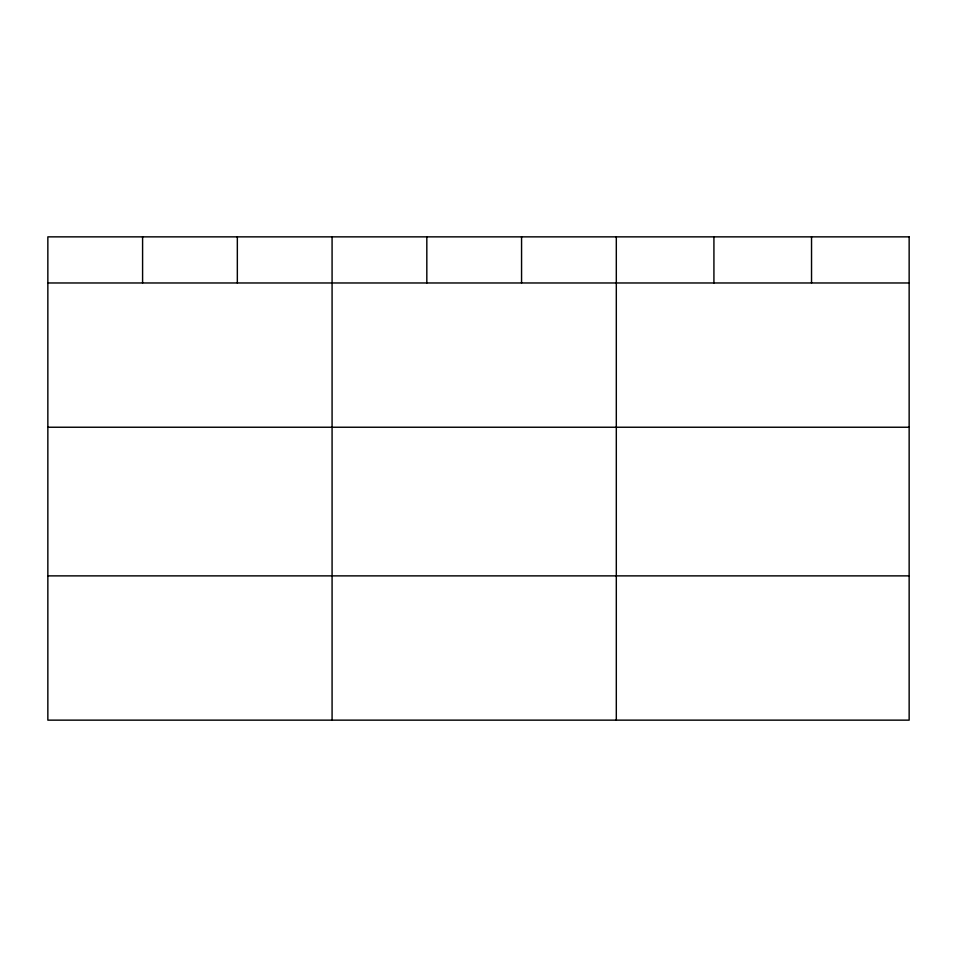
<?xml version="1.0" encoding="UTF-8"?>
<svg xmlns="http://www.w3.org/2000/svg" width="957" height="957" viewBox="0 0 957 957"><rect width="100%" height="100%" fill="white"/><g stroke="black" fill="none" stroke-linecap="round" stroke-linejoin="round"><path stroke-width="1.44" d="M47.85 282.973L909.15 282.973M47.85 427.241L909.15 427.241M47.85 575.875L909.15 575.875M811.536 236.858L811.536 282.973M713.922 236.858L713.922 282.973M616.308 236.858L616.308 720.143M521.565 236.858L521.565 282.973M426.822 236.858L426.822 282.973M332.079 236.858L332.079 720.143M237.336 236.858L237.336 282.973M142.593 236.858L142.593 282.973M909.15 236.858L47.85 236.858L47.85 720.143L909.15 720.143L909.15 236.858"/></g></svg>
